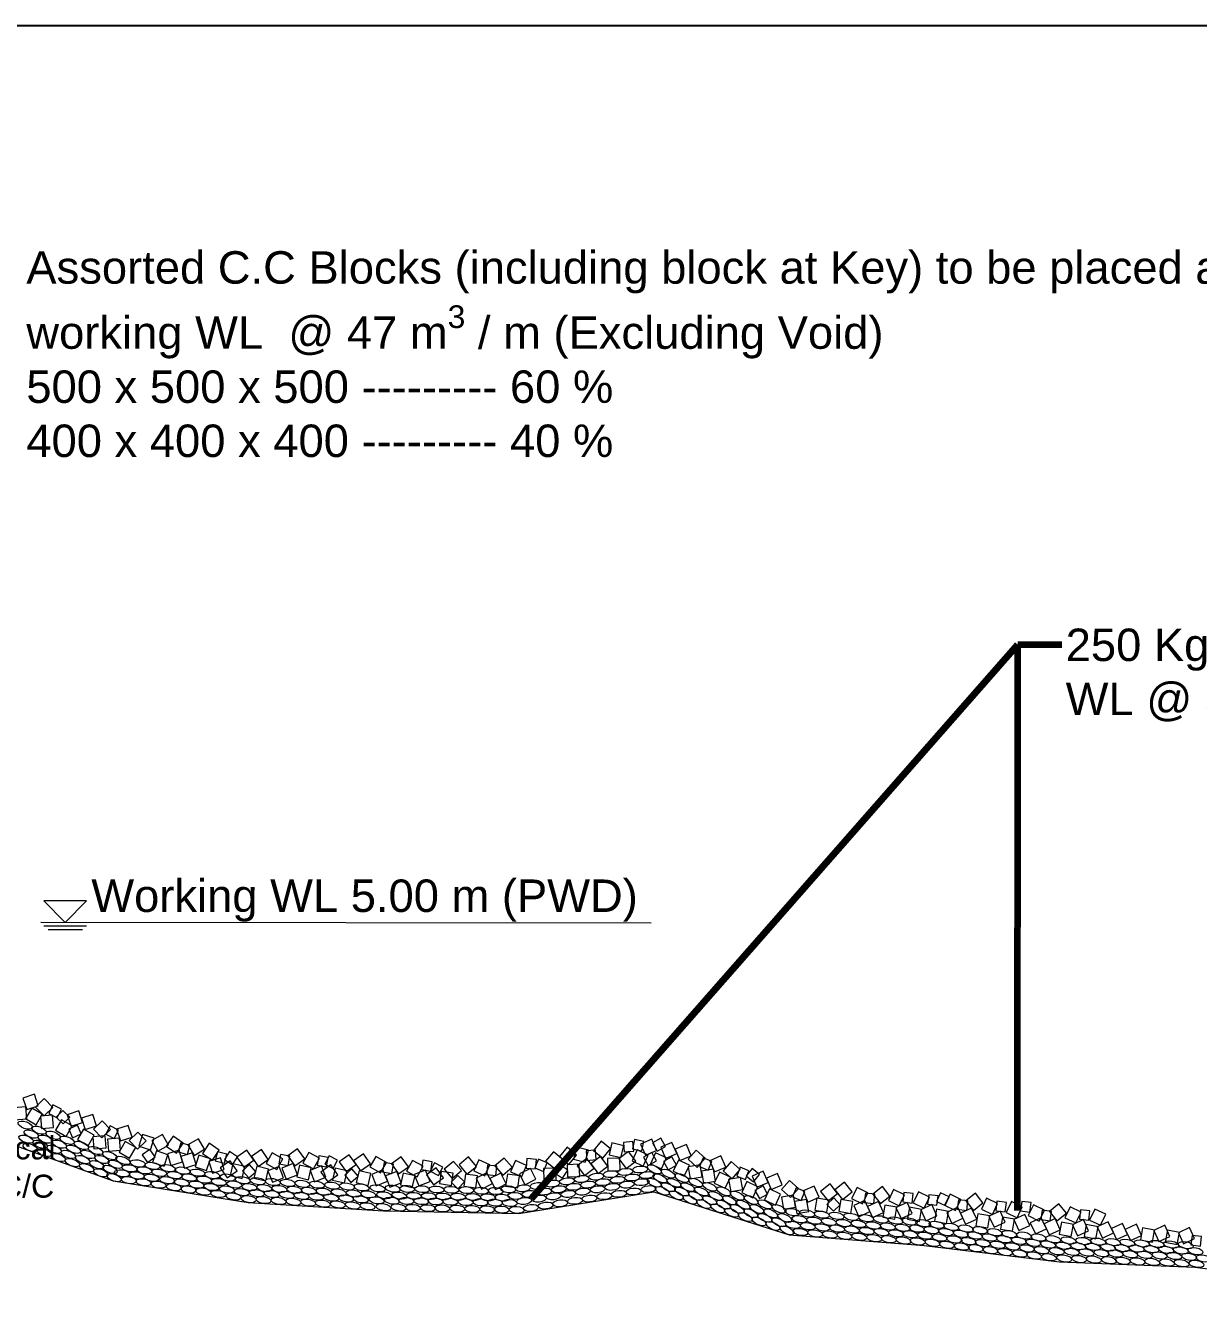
# Model space of a CAD drawing. Header units: inches. Extents: x -8940 to 26362, y -28010 to 990.
# Drawn here: x 4230.4 to 4273.78, y -24249.14 to -24202.11 of the extents above; entities that cross this region are included whole.
import ezdxf

# ---------------------------------------------------------------- set-up
doc = ezdxf.new("R2010")
doc.units = ezdxf.units.IN
doc.header["$MEASUREMENT"] = 0
doc.layers.add('LINE', color=7, linetype='Continuous')
doc.styles.get("Standard").update_dxf_attribs({"font": 'arial.ttf'})
doc.dimstyles.get("Standard").update_dxf_attribs({"dimtxt": 0.18, "dimasz": 0.18, "dimexe": 0.18, "dimexo": 0.0625, "dimgap": 0.09, "dimtad": 0, "dimtih": 1, "dimtoh": 1, "dimdec": 4, "dimzin": 0, "dimdsep": 46, "dimtxsty": 'Standard', "dimcen": 0.09, "dimadec": 0, "dimazin": 0, "dimtfac": 1, "dimtdec": 4, "dimtofl": 0, "dimtmove": 0, "dimatfit": 3, "dimfxl": 1, "dimtolj": 1, "dimtzin": 0, "dimarcsym": 0})

msp = doc.modelspace()

# ---------------------------------------------------------------- linework, layer by layer
at = {"color": 6, "lineweight": 20}
msp.add_lwpolyline([(4173.635519, -24226.602951), (4183.635519, -24226.673951), (4193.635519, -24227.552951), (4194.635519, -24228.240951), (4198.635519, -24229.024951), (4199.635519, -24230.070951), (4200.635519, -24230.720951), (4203.635519, -24232.830951), (4208.635519, -24234.530951), (4213.635519, -24237.230951), (4218.635519, -24238.730951), (4223.635519, -24240.830951), (4228.635519, -24243.030951), (4233.635519, -24244.830951), (4238.635519, -24245.630951), (4243.635519, -24245.930951), (4248.635519, -24246.030951), (4253.635519, -24245.230951), (4258.635519, -24246.820951), (4263.635519, -24247.220951), (4268.635519, -24247.820951), (4273.635519, -24248.020951), (4278.635519, -24248.630951)], dxfattribs=at)
at = {"layer": 'LINE', "color": 0, "linetype": 'ByBlock', "lineweight": 20, "ltscale": 0.5}
for p, q in [((4231.867415, -24235.270951), (4231.075415, -24234.478951)), ((4232.659415, -24234.478951), (4231.075415, -24234.478951)), ((4231.867415, -24235.270951), (4232.659415, -24234.478951)), ((4253.540757, -24235.298148), (4230.962914, -24235.270951)), ((4231.075415, -24235.402951), (4232.659415, -24235.402951)), ((4231.233815, -24235.534951), (4232.501015, -24235.534951))]:
    msp.add_line(p, q, dxfattribs=at)
at = {"layer": 'LINE', "color": 7, "lineweight": -2, "ltscale": 0.5}
msp.add_lwpolyline([(4157.501263, -24325.454202), (4157.501263, -24202.107922), (4331.930345, -24202.107922), (4331.930345, -24325.454202), (4157.501263, -24325.454202)], close=True, dxfattribs=at)
at = {"layer": 'LINE', "color": 0, "linetype": 'ByBlock', "lineweight": 20, "ltscale": 0.5}
for points in [[(4230.444865, -24242.191719), (4230.871655, -24242.049065), (4230.729002, -24241.622275), (4230.302211, -24241.764928), (4230.444865, -24242.191719)], [(4230.772135, -24242.103789), (4231.087081, -24242.425206), (4231.408499, -24242.11026), (4231.093552, -24241.788843), (4230.772135, -24242.103789)], [(4229.997253, -24242.575571), (4230.445745, -24242.538762), (4230.408936, -24242.09027), (4229.960444, -24242.127079), (4229.997253, -24242.575571)], [(4230.404671, -24242.526951), (4230.794061, -24242.752507), (4231.019617, -24242.363117), (4230.630228, -24242.137561), (4230.404671, -24242.526951)], [(4230.984996, -24242.890846), (4231.433488, -24242.854037), (4231.396679, -24242.405545), (4230.948187, -24242.442354), (4230.984996, -24242.890846)], [(4231.256008, -24242.335646), (4231.568248, -24242.493779), (4231.726381, -24242.181539), (4231.414141, -24242.023406), (4231.256008, -24242.335646)], [(4231.536961, -24242.474845), (4231.78687, -24242.719887), (4232.031911, -24242.469977), (4231.782002, -24242.224936), (4231.536961, -24242.474845)], [(4232.084051, -24242.80772), (4232.510841, -24242.665067), (4232.368188, -24242.238276), (4231.941397, -24242.38093), (4232.084051, -24242.80772)], [(4232.59968, -24242.934614), (4233.028592, -24242.798473), (4232.892451, -24242.369561), (4232.463539, -24242.505702), (4232.59968, -24242.934614)], [(4231.507998, -24242.957219), (4231.897387, -24243.182776), (4232.122944, -24242.793386), (4231.733554, -24242.56783), (4231.507998, -24242.957219)], [(4231.995855, -24242.917099), (4232.138062, -24243.236906), (4232.45787, -24243.094698), (4232.315662, -24242.774891), (4231.995855, -24242.917099)], [(4232.910908, -24242.916159), (4233.220926, -24243.242332), (4233.547099, -24242.932315), (4233.237082, -24242.606141), (4232.910908, -24242.916159)], [(4233.366568, -24243.102548), (4233.676366, -24243.265415), (4233.839233, -24242.955618), (4233.529436, -24242.792751), (4233.366568, -24243.102548)], [(4233.911603, -24243.349618), (4234.338393, -24243.206965), (4234.19574, -24242.780175), (4233.76895, -24242.922828), (4233.911603, -24243.349618)], [(4232.321153, -24243.30296), (4232.710543, -24243.528517), (4232.936099, -24243.139127), (4232.546709, -24242.913571), (4232.321153, -24243.30296)], [(4232.928081, -24243.644692), (4233.376573, -24243.607883), (4233.339764, -24243.159391), (4232.891272, -24243.1962), (4232.928081, -24243.644692)], [(4233.463991, -24243.733471), (4233.912483, -24243.696662), (4233.875674, -24243.24817), (4233.427182, -24243.284979), (4233.463991, -24243.733471)], [(4234.226977, -24243.340276), (4234.541923, -24243.661693), (4234.86334, -24243.346747), (4234.548394, -24243.02533), (4234.226977, -24243.340276)], [(4234.591519, -24243.543728), (4235.019296, -24243.683397), (4235.158964, -24243.255621), (4234.731188, -24243.115952), (4234.591519, -24243.543728)], [(4235.293157, -24243.731526), (4235.684391, -24243.509184), (4235.462049, -24243.11795), (4235.070815, -24243.340292), (4235.293157, -24243.731526)], [(4235.605309, -24243.547252), (4235.976367, -24243.801842), (4236.230957, -24243.430783), (4235.859899, -24243.176194), (4235.605309, -24243.547252)], [(4236.633097, -24243.889249), (4237.020902, -24243.660978), (4236.792631, -24243.273173), (4236.404826, -24243.501444), (4236.633097, -24243.889249)], [(4252.843956, -24243.640485), (4253.185744, -24243.71586), (4253.261119, -24243.374073), (4252.919332, -24243.298698), (4252.843956, -24243.640485)], [(4253.324564, -24243.883021), (4253.737297, -24243.703713), (4253.557989, -24243.29098), (4253.145256, -24243.470287), (4253.324564, -24243.883021)], [(4253.588329, -24243.421668), (4253.757869, -24243.727865), (4254.064065, -24243.558325), (4253.894525, -24243.252128), (4253.588329, -24243.421668)], [(4233.859513, -24243.763438), (4234.248903, -24243.988994), (4234.474459, -24243.599604), (4234.085069, -24243.374048), (4233.859513, -24243.763438)], [(4234.707334, -24243.868446), (4234.912926, -24244.151699), (4235.196179, -24243.946107), (4234.990587, -24243.662854), (4234.707334, -24243.868446)], [(4235.0973, -24244.149732), (4235.525076, -24244.289401), (4235.664745, -24243.861625), (4235.236969, -24243.721956), (4235.0973, -24244.149732)], [(4235.773577, -24244.256295), (4236.204616, -24244.127043), (4236.075364, -24243.696005), (4235.644326, -24243.825256), (4235.773577, -24244.256295)], [(4236.048604, -24243.760897), (4236.385493, -24243.855794), (4236.480391, -24243.518905), (4236.143502, -24243.424007), (4236.048604, -24243.760897)], [(4236.275074, -24244.357777), (4236.706112, -24244.228525), (4236.576861, -24243.797487), (4236.145823, -24243.926739), (4236.275074, -24244.357777)], [(4236.939637, -24243.814541), (4237.314527, -24244.063453), (4237.563439, -24243.688563), (4237.188549, -24243.43965), (4236.939637, -24243.814541)], [(4237.413161, -24244.090251), (4237.751455, -24244.18001), (4237.841214, -24243.841715), (4237.50292, -24243.751956), (4237.413161, -24244.090251)], [(4237.758075, -24244.041929), (4238.05347, -24244.229657), (4238.241198, -24243.934262), (4237.945803, -24243.746534), (4237.758075, -24244.041929)], [(4238.475023, -24244.324772), (4238.841457, -24244.06357), (4238.580255, -24243.697136), (4238.213822, -24243.958338), (4238.475023, -24244.324772)], [(4239.005222, -24244.295365), (4239.375589, -24244.039771), (4239.119995, -24243.669404), (4238.749628, -24243.924998), (4239.005222, -24244.295365)], [(4239.297456, -24244.186722), (4239.689291, -24244.408003), (4239.910572, -24244.016168), (4239.518736, -24243.794887), (4239.297456, -24244.186722)], [(4240.355852, -24244.273312), (4240.722286, -24244.01211), (4240.461084, -24243.645676), (4240.09465, -24243.906878), (4240.355852, -24244.273312)], [(4240.654714, -24244.172171), (4241.049872, -24244.387463), (4241.265163, -24243.992305), (4240.870005, -24243.777014), (4240.654714, -24244.172171)], [(4249.980058, -24244.387446), (4250.266402, -24244.040304), (4249.919261, -24243.75396), (4249.632917, -24244.101102), (4249.980058, -24244.387446)], [(4250.48458, -24244.221816), (4250.776175, -24243.879073), (4250.433432, -24243.587479), (4250.141837, -24243.930222), (4250.48458, -24244.221816)], [(4250.66356, -24244.021425), (4251.099315, -24244.133751), (4251.211642, -24243.697996), (4250.775887, -24243.585669), (4250.66356, -24244.021425)], [(4251.153192, -24244.070569), (4251.502221, -24244.044521), (4251.476173, -24243.695491), (4251.127144, -24243.72154), (4251.153192, -24244.070569)], [(4251.746335, -24243.991272), (4252.032679, -24243.644131), (4251.685537, -24243.357787), (4251.399193, -24243.704928), (4251.746335, -24243.991272)], [(4251.979838, -24243.862838), (4252.417253, -24243.968519), (4252.522934, -24243.531104), (4252.085519, -24243.425423), (4251.979838, -24243.862838)], [(4252.606429, -24244.37089), (4252.967266, -24244.102009), (4252.698386, -24243.741172), (4252.337549, -24244.010053), (4252.606429, -24244.37089)], [(4252.542049, -24243.756439), (4252.890641, -24243.725082), (4252.859284, -24243.376489), (4252.510691, -24243.407847), (4252.542049, -24243.756439)], [(4252.831272, -24244.090439), (4253.238839, -24244.2812), (4253.429599, -24243.873633), (4253.022033, -24243.682873), (4252.831272, -24244.090439)], [(4253.251916, -24243.952249), (4253.421456, -24244.258445), (4253.727652, -24244.088905), (4253.558112, -24243.782709), (4253.251916, -24243.952249)], [(4253.508578, -24244.19527), (4253.916145, -24244.386031), (4254.106905, -24243.978464), (4253.699339, -24243.787704), (4253.508578, -24244.19527)], [(4254.069409, -24243.996134), (4254.482143, -24243.816826), (4254.302835, -24243.404092), (4253.890102, -24243.5834), (4254.069409, -24243.996134)], [(4254.594136, -24244.077604), (4255.009551, -24243.904599), (4254.836546, -24243.489185), (4254.421131, -24243.66219), (4254.594136, -24244.077604)], [(4254.902572, -24244.032094), (4255.239837, -24244.330007), (4255.53775, -24243.992741), (4255.200484, -24243.694829), (4254.902572, -24244.032094)], [(4236.668183, -24244.304855), (4237.09596, -24244.444524), (4237.235628, -24244.016747), (4236.807852, -24243.877079), (4236.668183, -24244.304855)], [(4237.311485, -24244.540143), (4237.742523, -24244.410891), (4237.613272, -24243.979853), (4237.182233, -24244.109104), (4237.311485, -24244.540143)], [(4237.861319, -24244.716604), (4238.227753, -24244.455402), (4237.966551, -24244.088968), (4237.600118, -24244.35017), (4237.861319, -24244.716604)], [(4237.96785, -24244.63616), (4238.406172, -24244.738014), (4238.508026, -24244.299692), (4238.069704, -24244.197838), (4237.96785, -24244.63616)], [(4238.42266, -24244.455157), (4238.652157, -24244.719413), (4238.916413, -24244.489916), (4238.686916, -24244.22566), (4238.42266, -24244.455157)], [(4238.846559, -24244.72905), (4239.284881, -24244.830904), (4239.386735, -24244.392583), (4238.948413, -24244.290729), (4238.846559, -24244.72905)], [(4239.762396, -24244.19639), (4240.106275, -24244.261565), (4240.171449, -24243.917687), (4239.827571, -24243.852512), (4239.762396, -24244.19639)], [(4240.040026, -24244.771261), (4240.458159, -24244.604934), (4240.291832, -24244.186801), (4239.873699, -24244.353128), (4240.040026, -24244.771261)], [(4240.427027, -24244.684279), (4240.865348, -24244.786133), (4240.967202, -24244.347811), (4240.528881, -24244.245957), (4240.427027, -24244.684279)], [(4241.088387, -24244.862603), (4241.50652, -24244.696276), (4241.340193, -24244.278143), (4240.92206, -24244.44447), (4241.088387, -24244.862603)], [(4241.185232, -24244.252427), (4241.530062, -24244.31236), (4241.589996, -24243.96753), (4241.245165, -24243.907597), (4241.185232, -24244.252427)], [(4241.583613, -24244.867469), (4241.950046, -24244.606267), (4241.688845, -24244.239833), (4241.322411, -24244.501035), (4241.583613, -24244.867469)], [(4241.467916, -24244.20966), (4241.778549, -24244.370928), (4241.939817, -24244.060295), (4241.629184, -24243.899027), (4241.467916, -24244.20966)], [(4242.257999, -24244.488289), (4242.624432, -24244.227087), (4242.363231, -24243.860653), (4241.996797, -24244.121855), (4242.257999, -24244.488289)], [(4242.788198, -24244.458882), (4243.158565, -24244.203288), (4242.902971, -24243.832921), (4242.532604, -24244.088515), (4242.788198, -24244.458882)], [(4243.137137, -24244.314807), (4243.528972, -24244.536088), (4243.750253, -24244.144253), (4243.358418, -24243.922972), (4243.137137, -24244.314807)], [(4243.597366, -24244.489003), (4243.941244, -24244.554178), (4244.006419, -24244.2103), (4243.66254, -24244.145125), (4243.597366, -24244.489003)], [(4244.190821, -24244.565925), (4244.557255, -24244.304723), (4244.296053, -24243.938289), (4243.929619, -24244.199491), (4244.190821, -24244.565925)], [(4244.489683, -24244.464784), (4244.884841, -24244.680075), (4245.100132, -24244.284918), (4244.704974, -24244.069626), (4244.489683, -24244.464784)], [(4245.03677, -24244.405789), (4245.3816, -24244.465722), (4245.441534, -24244.120892), (4245.096704, -24244.060958), (4245.03677, -24244.405789)], [(4245.359592, -24244.466841), (4245.670224, -24244.628109), (4245.831492, -24244.317476), (4245.52086, -24244.156208), (4245.359592, -24244.466841)], [(4246.178463, -24244.741997), (4246.520737, -24244.449852), (4246.228593, -24244.107578), (4245.886318, -24244.399723), (4246.178463, -24244.741997)], [(4246.723192, -24244.579303), (4247.069873, -24244.292402), (4246.782972, -24243.945721), (4246.43629, -24244.232622), (4246.723192, -24244.579303)], [(4246.974989, -24244.460752), (4247.384619, -24244.64704), (4247.570907, -24244.23741), (4247.161277, -24244.051122), (4246.974989, -24244.460752)], [(4247.448648, -24244.594173), (4247.796898, -24244.629129), (4247.831854, -24244.280879), (4247.483604, -24244.245923), (4247.448648, -24244.594173)], [(4248.046549, -24244.619079), (4248.388824, -24244.326935), (4248.096679, -24243.98466), (4247.754405, -24244.276805), (4248.046549, -24244.619079)], [(4248.335459, -24244.492276), (4248.747877, -24244.672308), (4248.927909, -24244.25989), (4248.515491, -24244.079858), (4248.335459, -24244.492276)], [(4248.910737, -24244.355391), (4249.259478, -24244.385042), (4249.28913, -24244.036301), (4248.940388, -24244.006649), (4248.910737, -24244.355391)], [(4249.232675, -24244.351181), (4249.556181, -24244.484762), (4249.689762, -24244.161256), (4249.366256, -24244.027675), (4249.232675, -24244.351181)], [(4249.963225, -24244.526941), (4250.253297, -24244.722794), (4250.44915, -24244.432723), (4250.159079, -24244.236869), (4249.963225, -24244.526941)], [(4250.44357, -24244.681788), (4250.893317, -24244.666726), (4250.878255, -24244.216978), (4250.428507, -24244.23204), (4250.44357, -24244.681788)], [(4251.064187, -24244.630156), (4251.425024, -24244.361275), (4251.156144, -24244.000438), (4250.795307, -24244.269319), (4251.064187, -24244.630156)], [(4251.570149, -24244.553996), (4251.930986, -24244.285115), (4251.662105, -24243.924278), (4251.301269, -24244.193159), (4251.570149, -24244.553996)], [(4251.936721, -24244.456353), (4252.386469, -24244.441291), (4252.371406, -24243.991543), (4251.921658, -24244.006606), (4251.936721, -24244.456353)], [(4253.991082, -24244.112783), (4254.160622, -24244.418979), (4254.466818, -24244.249439), (4254.297278, -24243.943243), (4253.991082, -24244.112783)], [(4254.348772, -24244.468824), (4254.756339, -24244.659585), (4254.947099, -24244.252018), (4254.539533, -24244.061258), (4254.348772, -24244.468824)], [(4254.983175, -24244.756359), (4255.426752, -24244.680601), (4255.350995, -24244.237024), (4254.907417, -24244.312781), (4254.983175, -24244.756359)], [(4255.316526, -24244.29817), (4255.639339, -24244.433417), (4255.774586, -24244.110604), (4255.451773, -24243.975357), (4255.316526, -24244.29817)], [(4255.88102, -24244.496798), (4256.293753, -24244.31749), (4256.114445, -24243.904756), (4255.701712, -24244.084064), (4255.88102, -24244.496798)], [(4256.194379, -24244.460004), (4256.53614, -24244.752749), (4256.828885, -24244.410988), (4256.487124, -24244.118243), (4256.194379, -24244.460004)], [(4239.526881, -24244.878401), (4239.945014, -24244.712074), (4239.778687, -24244.293941), (4239.360554, -24244.460268), (4239.526881, -24244.878401)], [(4241.750826, -24244.799677), (4242.189147, -24244.901531), (4242.291001, -24244.463209), (4241.85268, -24244.361355), (4241.750826, -24244.799677)], [(4242.205635, -24244.618674), (4242.435132, -24244.88293), (4242.699388, -24244.653433), (4242.469892, -24244.389177), (4242.205635, -24244.618674)], [(4242.629535, -24244.892567), (4243.067856, -24244.994421), (4243.16971, -24244.5561), (4242.731389, -24244.454246), (4242.629535, -24244.892567)], [(4243.366562, -24245.006486), (4243.784695, -24244.840159), (4243.618368, -24244.422026), (4243.200235, -24244.588353), (4243.366562, -24245.006486)], [(4243.874995, -24245.063874), (4244.293128, -24244.897546), (4244.126801, -24244.479413), (4243.708668, -24244.645741), (4243.874995, -24245.063874)], [(4244.261996, -24244.976892), (4244.700318, -24245.078746), (4244.802172, -24244.640424), (4244.36385, -24244.53857), (4244.261996, -24244.976892)], [(4244.939926, -24245.015965), (4245.358059, -24244.849638), (4245.191731, -24244.431505), (4244.773598, -24244.597832), (4244.939926, -24245.015965)], [(4245.484638, -24244.97295), (4245.851072, -24244.711748), (4245.58987, -24244.345314), (4245.223436, -24244.606516), (4245.484638, -24244.97295)], [(4245.705071, -24244.931875), (4246.150602, -24244.995139), (4246.213866, -24244.549609), (4245.768336, -24244.486344), (4245.705071, -24244.931875)], [(4246.137663, -24244.876449), (4246.389318, -24245.119698), (4246.632566, -24244.868043), (4246.380911, -24244.624795), (4246.137663, -24244.876449)], [(4246.602931, -24245.025166), (4247.048461, -24245.08843), (4247.111725, -24244.6429), (4246.666195, -24244.579636), (4246.602931, -24245.025166)], [(4247.263825, -24245.129803), (4247.66587, -24244.927666), (4247.463733, -24244.52562), (4247.061688, -24244.727757), (4247.263825, -24245.129803)], [(4247.775325, -24245.142659), (4248.17737, -24244.940522), (4247.975233, -24244.538477), (4247.573188, -24244.740614), (4247.775325, -24245.142659)], [(4248.153272, -24245.022279), (4248.598803, -24245.085543), (4248.662067, -24244.640012), (4248.216536, -24244.576748), (4248.153272, -24245.022279)], [(4248.867441, -24244.971686), (4249.269487, -24244.769549), (4249.06735, -24244.367504), (4248.665304, -24244.569641), (4248.867441, -24244.971686)], [(4249.57076, -24244.81949), (4250.020508, -24244.804427), (4250.005445, -24244.354679), (4249.555698, -24244.369742), (4249.57076, -24244.81949)], [(4255.468566, -24244.918201), (4255.912144, -24244.842444), (4255.836386, -24244.398866), (4255.392808, -24244.474624), (4255.468566, -24244.918201)], [(4255.865195, -24244.913582), (4256.272761, -24245.104343), (4256.463522, -24244.696776), (4256.055955, -24244.506016), (4255.865195, -24244.913582)], [(4256.475027, -24245.225514), (4256.918604, -24245.149757), (4256.842846, -24244.706179), (4256.399269, -24244.781937), (4256.475027, -24245.225514)], [(4256.696618, -24244.648807), (4257.021452, -24244.779125), (4257.15177, -24244.454291), (4256.826936, -24244.323973), (4256.696618, -24244.648807)], [(4257.044851, -24244.64288), (4257.315166, -24244.865208), (4257.537494, -24244.594893), (4257.267179, -24244.372565), (4257.044851, -24244.64288)], [(4257.444568, -24245.062335), (4257.857301, -24244.883027), (4257.677993, -24244.470294), (4257.26526, -24244.649602), (4257.444568, -24245.062335)], [(4257.969295, -24245.143806), (4258.384709, -24244.970801), (4258.211704, -24244.555386), (4257.796289, -24244.728392), (4257.969295, -24245.143806)], [(4256.883737, -24245.261472), (4257.291303, -24245.452232), (4257.482063, -24245.044666), (4257.074497, -24244.853905), (4256.883737, -24245.261472)], [(4257.36624, -24245.178984), (4257.53578, -24245.485181), (4257.841976, -24245.315641), (4257.672437, -24245.009444), (4257.36624, -24245.178984)], [(4257.723931, -24245.535026), (4258.131497, -24245.725786), (4258.322258, -24245.31822), (4257.914691, -24245.127459), (4257.723931, -24245.535026)], [(4258.350935, -24245.147542), (4258.688201, -24245.445454), (4258.986114, -24245.108188), (4258.648848, -24244.810276), (4258.350935, -24245.147542)], [(4258.76489, -24245.413618), (4259.087703, -24245.548865), (4259.22295, -24245.226052), (4258.900136, -24245.090805), (4258.76489, -24245.413618)], [(4259.329384, -24245.612245), (4259.742117, -24245.432937), (4259.562809, -24245.020204), (4259.150076, -24245.199512), (4259.329384, -24245.612245)], [(4260.077803, -24245.570195), (4260.430065, -24245.290174), (4260.150044, -24244.937912), (4259.797782, -24245.217934), (4260.077803, -24245.570195)], [(4260.605737, -24245.513081), (4260.96222, -24245.238453), (4260.687592, -24244.881971), (4260.33111, -24245.156598), (4260.605737, -24245.513081)], [(4260.947211, -24245.474544), (4261.35009, -24245.675014), (4261.55056, -24245.272135), (4261.147681, -24245.071665), (4260.947211, -24245.474544)], [(4262.012593, -24245.670172), (4262.364854, -24245.39015), (4262.084833, -24245.037889), (4261.732572, -24245.31791), (4262.012593, -24245.670172)], [(4262.305752, -24245.553529), (4262.711636, -24245.747844), (4262.905951, -24245.34196), (4262.500068, -24245.147645), (4262.305752, -24245.553529)], [(4258.431539, -24245.871806), (4258.875116, -24245.796048), (4258.799358, -24245.352471), (4258.355781, -24245.428229), (4258.431539, -24245.871806)], [(4258.91693, -24246.033649), (4259.360507, -24245.957891), (4259.28475, -24245.514314), (4258.841172, -24245.590072), (4258.91693, -24246.033649)], [(4259.587623, -24245.9077), (4260.030674, -24245.986474), (4260.109448, -24245.543423), (4259.666397, -24245.464648), (4259.587623, -24245.9077)], [(4260.032336, -24245.703142), (4260.275348, -24245.955025), (4260.527231, -24245.712013), (4260.284219, -24245.46013), (4260.032336, -24245.703142)], [(4260.469989, -24245.954475), (4260.91304, -24246.033249), (4260.991815, -24245.590198), (4260.548763, -24245.511423), (4260.469989, -24245.954475)], [(4261.212521, -24246.153268), (4261.621376, -24245.965285), (4261.433394, -24245.55643), (4261.024538, -24245.744413), (4261.212521, -24246.153268)], [(4261.415925, -24245.624414), (4261.762743, -24245.671503), (4261.809831, -24245.324685), (4261.463014, -24245.277597), (4261.415925, -24245.624414)], [(4261.723261, -24246.183967), (4262.132116, -24245.995985), (4261.944133, -24245.58713), (4261.535278, -24245.775112), (4261.723261, -24246.183967)], [(4262.774966, -24246.220318), (4263.183821, -24246.032335), (4262.995838, -24245.62348), (4262.586983, -24245.811463), (4262.774966, -24246.220318)], [(4262.839743, -24245.605909), (4263.187238, -24245.647713), (4263.229042, -24245.300219), (4262.881548, -24245.258415), (4262.839743, -24245.605909)], [(4263.221511, -24245.638572), (4263.627394, -24245.832887), (4263.82171, -24245.427003), (4263.415826, -24245.232688), (4263.221511, -24245.638572)], [(4263.755502, -24245.690952), (4264.102996, -24245.732757), (4264.1448, -24245.385262), (4263.797306, -24245.343458), (4263.755502, -24245.690952)], [(4264.090335, -24245.595098), (4264.408982, -24245.739888), (4264.553772, -24245.421241), (4264.235125, -24245.276451), (4264.090335, -24245.595098)], [(4264.387265, -24245.722839), (4264.790144, -24245.92331), (4264.990614, -24245.520431), (4264.587735, -24245.31996), (4264.387265, -24245.722839)], [(4264.855979, -24245.87271), (4265.202797, -24245.919798), (4265.249886, -24245.57298), (4264.903068, -24245.525892), (4264.855979, -24245.87271)], [(4265.452647, -24245.918467), (4265.804909, -24245.638446), (4265.524887, -24245.286184), (4265.172626, -24245.566206), (4265.452647, -24245.918467)], [(4265.745807, -24245.879703), (4266.15169, -24246.074018), (4266.346006, -24245.668135), (4265.940122, -24245.473819), (4265.745807, -24245.879703)], [(4266.279798, -24245.932083), (4266.627292, -24245.973888), (4266.669096, -24245.626393), (4266.321602, -24245.584589), (4266.279798, -24245.932083)], [(4266.659407, -24245.999212), (4267.065291, -24246.193527), (4267.259606, -24245.787643), (4266.853722, -24245.593328), (4266.659407, -24245.999212)], [(4267.195556, -24245.939248), (4267.54305, -24245.981052), (4267.584855, -24245.633557), (4267.23736, -24245.591753), (4267.195556, -24245.939248)], [(4268.54109, -24246.307924), (4268.893351, -24246.027903), (4268.61333, -24245.675642), (4268.261068, -24245.955663), (4268.54109, -24246.307924)], [(4262.096541, -24246.164825), (4262.539592, -24246.2436), (4262.618367, -24245.800548), (4262.175315, -24245.721774), (4262.096541, -24246.164825)], [(4263.012299, -24246.249869), (4263.455351, -24246.328643), (4263.534125, -24245.885592), (4263.091074, -24245.806817), (4263.012299, -24246.249869)], [(4263.690724, -24246.305361), (4264.099579, -24246.117378), (4263.911597, -24245.708523), (4263.502741, -24245.896506), (4263.690724, -24246.305361)], [(4264.009227, -24246.322282), (4264.452278, -24246.401056), (4264.531053, -24245.958005), (4264.088001, -24245.87923), (4264.009227, -24246.322282)], [(4264.652575, -24246.401563), (4265.06143, -24246.21358), (4264.873448, -24245.804725), (4264.464593, -24245.992708), (4264.652575, -24246.401563)], [(4265.163315, -24246.432263), (4265.57217, -24246.24428), (4265.384188, -24245.835425), (4264.975332, -24246.023408), (4265.163315, -24246.432263)], [(4265.536595, -24246.491), (4265.979646, -24246.569774), (4266.058421, -24246.126723), (4265.61537, -24246.047948), (4265.536595, -24246.491)], [(4266.21502, -24246.546492), (4266.623875, -24246.358509), (4266.435892, -24245.949654), (4266.027037, -24246.137637), (4266.21502, -24246.546492)], [(4266.450195, -24246.610508), (4266.893247, -24246.689283), (4266.972021, -24246.246232), (4266.52897, -24246.167457), (4266.450195, -24246.610508)], [(4267.12862, -24246.666001), (4267.537476, -24246.478018), (4267.349493, -24246.069163), (4266.940638, -24246.257146), (4267.12862, -24246.666001)], [(4267.475707, -24246.112296), (4267.878586, -24246.312767), (4268.079057, -24245.909888), (4267.676178, -24245.709417), (4267.475707, -24246.112296)], [(4267.944422, -24246.262167), (4268.29124, -24246.309255), (4268.338328, -24245.962437), (4267.99151, -24245.915349), (4267.944422, -24246.262167)], [(4268.834249, -24246.191281), (4269.240133, -24246.385596), (4269.434448, -24245.979713), (4269.028564, -24245.785397), (4268.834249, -24246.191281)], [(4269.36824, -24246.243662), (4269.715734, -24246.285466), (4269.757539, -24245.937971), (4269.410044, -24245.896167), (4269.36824, -24246.243662)], [(4269.750007, -24246.276324), (4270.155891, -24246.47064), (4270.350206, -24246.064756), (4269.944323, -24245.870441), (4269.750007, -24246.276324)], [(4267.741018, -24246.79102), (4268.149873, -24246.603038), (4267.96189, -24246.194182), (4267.553035, -24246.382165), (4267.741018, -24246.79102)], [(4268.251757, -24246.82172), (4268.660613, -24246.633737), (4268.47263, -24246.224882), (4268.063775, -24246.412865), (4268.251757, -24246.82172)], [(4268.625037, -24246.802578), (4269.068089, -24246.881352), (4269.146863, -24246.438301), (4268.703812, -24246.359527), (4268.625037, -24246.802578)], [(4269.303462, -24246.85807), (4269.712317, -24246.670088), (4269.524335, -24246.261233), (4269.11548, -24246.449215), (4269.303462, -24246.85807)], [(4269.540796, -24246.887621), (4269.983847, -24246.966396), (4270.062622, -24246.523344), (4269.61957, -24246.44457), (4269.540796, -24246.887621)], [(4270.219221, -24246.943114), (4270.628076, -24246.755131), (4270.440093, -24246.346276), (4270.031238, -24246.534258), (4270.219221, -24246.943114)], [(4270.745739, -24247.000767), (4271.154594, -24246.812784), (4270.966612, -24246.403929), (4270.557757, -24246.591912), (4270.745739, -24247.000767)], [(4271.256479, -24247.031466), (4271.665334, -24246.843484), (4271.477352, -24246.434629), (4271.068496, -24246.622611), (4271.256479, -24247.031466)], [(4271.629759, -24247.012324), (4272.072811, -24247.091099), (4272.151585, -24246.648047), (4271.708534, -24246.569273), (4271.629759, -24247.012324)], [(4272.308184, -24247.067817), (4272.717039, -24246.879834), (4272.529056, -24246.470979), (4272.120201, -24246.658962), (4272.308184, -24247.067817)], [(4273.223942, -24247.15286), (4273.632797, -24246.964877), (4273.444815, -24246.556022), (4273.03596, -24246.744005), (4273.223942, -24247.15286)], [(4272.545517, -24247.097368), (4272.988569, -24247.176142), (4273.067343, -24246.733091), (4272.624292, -24246.654316), (4272.545517, -24247.097368)], [(4273.495053, -24247.196306), (4273.842548, -24247.23811), (4273.884352, -24246.890616), (4273.536858, -24246.848812), (4273.495053, -24247.196306)]]:
    msp.add_lwpolyline(points, dxfattribs=at)
at = {"layer": 'LINE', "color": 7, "lineweight": 20, "ltscale": 0.5}
for centre, major_axis in [((4230.390724, -24242.769707), (-0.261054, 0.095773)), ((4230.899055, -24242.952707), (-0.261054, 0.095773)), ((4230.418904, -24243.287399), (-0.261054, 0.095773)), ((4230.610888, -24243.0977), (-0.261054, 0.095773)), ((4230.940553, -24243.475193), (-0.261054, 0.095773)), ((4231.132537, -24243.285493), (-0.261054, 0.095773)), ((4231.420705, -24243.1405), (-0.261054, 0.095773)), ((4231.650719, -24243.472039), (-0.261054, 0.095773)), ((4231.938886, -24243.327046), (-0.261054, 0.095773)), ((4232.463313, -24243.515839), (-0.261054, 0.095773)), ((4230.567755, -24243.590709), (-0.261054, 0.095773)), ((4231.089404, -24243.778502), (-0.261054, 0.095773)), ((4231.458735, -24243.661738), (-0.261054, 0.095773)), ((4231.607586, -24243.965048), (-0.261054, 0.095773)), ((4231.983161, -24243.850532), (-0.261054, 0.095773)), ((4232.175146, -24243.660832), (-0.261054, 0.095773)), ((4232.703851, -24243.851166), (-0.261054, 0.095773)), ((4232.992018, -24243.706173), (-0.261054, 0.095773)), ((4233.51644, -24243.894965), (-0.261054, 0.095773)), ((4232.132013, -24244.153841), (-0.261054, 0.095773)), ((4232.511866, -24244.040866), (-0.261054, 0.095773)), ((4232.660718, -24244.344175), (-0.261054, 0.095773)), ((4233.036289, -24244.229658), (-0.261054, 0.095773)), ((4233.228273, -24244.039958), (-0.261054, 0.095773)), ((4233.523784, -24244.405156), (-0.261054, 0.095773)), ((4233.715769, -24244.215457), (-0.261054, 0.095773)), ((4234.003936, -24244.070464), (-0.261054, 0.095773)), ((4234.247167, -24244.363454), (-0.274532, 0.044202)), ((4234.549224, -24244.183209), (-0.274532, 0.044202)), ((4234.793686, -24244.440974), (-0.274532, 0.044202)), ((4235.09721, -24244.270887), (-0.274532, 0.044202)), ((4235.668081, -24244.362226), (-0.274532, 0.044202)), ((4253.128914, -24244.407871), (-0.276618, -0.028358)), ((4253.650996, -24244.402206), (-0.251713, 0.118161)), ((4233.18514, -24244.532967), (-0.261054, 0.095773)), ((4233.672636, -24244.708465), (-0.261054, 0.095773)), ((4233.968338, -24244.548618), (-0.274532, 0.044202)), ((4234.218565, -24244.804715), (-0.274532, 0.044202)), ((4234.514857, -24244.626139), (-0.274532, 0.044202)), ((4234.765083, -24244.882236), (-0.274532, 0.044202)), ((4235.062843, -24244.713816), (-0.274532, 0.044202)), ((4235.341672, -24244.528652), (-0.274532, 0.044202)), ((4235.633714, -24244.805156), (-0.274532, 0.044202)), ((4235.912543, -24244.619991), (-0.274532, 0.044202)), ((4236.176419, -24244.891989), (-0.274532, 0.044202)), ((4236.210786, -24244.449059), (-0.274532, 0.044202)), ((4236.455248, -24244.706824), (-0.274532, 0.044202)), ((4236.757304, -24244.52658), (-0.274532, 0.044202)), ((4237.001767, -24244.784345), (-0.274532, 0.044202)), ((4237.305291, -24244.614257), (-0.274532, 0.044202)), ((4237.549753, -24244.872022), (-0.274532, 0.044202)), ((4237.876162, -24244.705597), (-0.274532, 0.044202)), ((4238.436405, -24244.805165), (-0.274532, 0.044202)), ((4238.985528, -24244.838113), (-0.274532, 0.044202)), ((4239.543286, -24244.871578), (-0.274532, 0.044202)), ((4240.09614, -24244.904749), (-0.274532, 0.044202)), ((4250.42332, -24244.842649), (-0.276618, -0.028358)), ((4250.957419, -24244.757193), (-0.276618, -0.028358)), ((4251.505749, -24244.66946), (-0.276618, -0.028358)), ((4251.750289, -24244.876738), (-0.276618, -0.028358)), ((4252.041853, -24244.5818), (-0.276618, -0.028358)), ((4252.293955, -24244.789752), (-0.276618, -0.028358)), ((4252.579139, -24244.495834), (-0.276618, -0.028358)), ((4252.831242, -24244.703786), (-0.276618, -0.028358)), ((4253.183331, -24244.877314), (-0.276618, -0.028358)), ((4253.381017, -24244.615822), (-0.276618, -0.028358)), ((4253.647315, -24244.899904), (-0.251713, 0.118161)), ((4253.866515, -24244.73651), (-0.251713, 0.118161)), ((4254.168282, -24244.566703), (-0.251713, 0.118161)), ((4254.383801, -24244.901007), (-0.251713, 0.118161)), ((4254.670878, -24244.726528), (-0.251713, 0.118161)), ((4255.179329, -24244.888216), (-0.251713, 0.118161)), ((4235.31307, -24244.969914), (-0.274532, 0.044202)), ((4235.88394, -24245.061253), (-0.274532, 0.044202)), ((4236.426646, -24245.148086), (-0.274532, 0.044202)), ((4236.722937, -24244.969509), (-0.274532, 0.044202)), ((4236.973164, -24245.225606), (-0.274532, 0.044202)), ((4237.270924, -24245.057187), (-0.274532, 0.044202)), ((4237.52115, -24245.313284), (-0.274532, 0.044202)), ((4237.841794, -24245.148526), (-0.274532, 0.044202)), ((4238.120624, -24244.963362), (-0.274532, 0.044202)), ((4238.402038, -24245.248095), (-0.274532, 0.044202)), ((4238.680867, -24245.06293), (-0.274532, 0.044202)), ((4238.95116, -24245.281042), (-0.274532, 0.044202)), ((4239.22999, -24245.095878), (-0.274532, 0.044202)), ((4239.508919, -24245.314508), (-0.274532, 0.044202)), ((4239.787748, -24245.129343), (-0.274532, 0.044202)), ((4240.061773, -24245.347679), (-0.274532, 0.044202)), ((4240.340602, -24245.162515), (-0.274532, 0.044202)), ((4240.601365, -24245.380055), (-0.274532, 0.044202)), ((4240.635732, -24244.937125), (-0.274532, 0.044202)), ((4240.880195, -24245.19489), (-0.274532, 0.044202)), ((4241.178172, -24244.970676), (-0.274532, 0.044202)), ((4241.422635, -24245.228441), (-0.274532, 0.044202)), ((4241.735931, -24245.004142), (-0.274532, 0.044202)), ((4241.980393, -24245.261907), (-0.274532, 0.044202)), ((4242.288785, -24245.037313), (-0.274532, 0.044202)), ((4242.533247, -24245.295078), (-0.274532, 0.044202)), ((4242.828377, -24245.069688), (-0.274532, 0.044202)), ((4243.072839, -24245.327454), (-0.274532, 0.044202)), ((4243.419659, -24245.105165), (-0.274532, 0.044202)), ((4243.664121, -24245.36293), (-0.274532, 0.044202)), ((4243.978823, -24245.116349), (-0.274532, 0.044202)), ((4244.223285, -24245.374114), (-0.274532, 0.044202)), ((4244.511593, -24245.126034), (-0.27734, 0.020107)), ((4245.066728, -24245.137137), (-0.27734, 0.020107)), ((4245.596904, -24245.14774), (-0.27734, 0.020107)), ((4246.147863, -24245.15876), (-0.27734, 0.020107)), ((4246.705708, -24245.169975), (-0.27734, 0.020107)), ((4247.252262, -24245.194525), (-0.27734, 0.020107)), ((4247.782438, -24245.205129), (-0.27734, 0.020107)), ((4248.252253, -24245.13982), (-0.27734, 0.020107)), ((4248.793831, -24245.101355), (-0.276618, -0.028358)), ((4249.03394, -24245.311354), (-0.276618, -0.028358)), ((4249.340847, -24245.013832), (-0.276618, -0.028358)), ((4249.580957, -24245.223831), (-0.276618, -0.028358)), ((4249.877448, -24244.927976), (-0.276618, -0.028358)), ((4250.117558, -24245.137975), (-0.276618, -0.028358)), ((4250.470173, -24245.311419), (-0.276618, -0.028358)), ((4250.66786, -24245.049927), (-0.276618, -0.028358)), ((4251.004272, -24245.225964), (-0.276618, -0.028358)), ((4251.201958, -24244.964471), (-0.276618, -0.028358)), ((4251.552603, -24245.138231), (-0.276618, -0.028358)), ((4252.096269, -24245.051244), (-0.276618, -0.028358)), ((4252.346496, -24245.307341), (-0.276618, -0.028358)), ((4252.633556, -24244.965278), (-0.276618, -0.028358)), ((4252.883783, -24245.221375), (-0.276618, -0.028358)), ((4253.433557, -24245.133411), (-0.276618, -0.028358)), ((4253.946852, -24245.196977), (-0.251713, 0.118161)), ((4254.164601, -24245.064401), (-0.251713, 0.118161)), ((4254.464138, -24245.361474), (-0.251713, 0.118161)), ((4254.667198, -24245.224227), (-0.251713, 0.118161)), ((4254.886397, -24245.060832), (-0.251713, 0.118161)), ((4255.175649, -24245.385914), (-0.251713, 0.118161)), ((4255.394848, -24245.22252), (-0.251713, 0.118161)), ((4255.700264, -24245.048825), (-0.251713, 0.118161)), ((4255.915783, -24245.383129), (-0.251713, 0.118161)), ((4256.21755, -24245.213322), (-0.251713, 0.118161)), ((4256.720147, -24245.373148), (-0.251713, 0.118161)), ((4238.092021, -24245.404624), (-0.274532, 0.044202)), ((4238.652265, -24245.504192), (-0.274532, 0.044202)), ((4239.201387, -24245.53714), (-0.274532, 0.044202)), ((4239.759146, -24245.570605), (-0.274532, 0.044202)), ((4240.311999, -24245.603776), (-0.274532, 0.044202)), ((4240.851592, -24245.636152), (-0.274532, 0.044202)), ((4241.143805, -24245.413606), (-0.274532, 0.044202)), ((4241.394032, -24245.669703), (-0.274532, 0.044202)), ((4241.701564, -24245.447071), (-0.274532, 0.044202)), ((4241.951791, -24245.703169), (-0.274532, 0.044202)), ((4242.254417, -24245.480242), (-0.274532, 0.044202)), ((4242.504644, -24245.73634), (-0.274532, 0.044202)), ((4242.79401, -24245.512618), (-0.274532, 0.044202)), ((4243.044237, -24245.768715), (-0.274532, 0.044202)), ((4243.385292, -24245.548095), (-0.274532, 0.044202)), ((4243.635519, -24245.804192), (-0.274532, 0.044202)), ((4243.944456, -24245.559278), (-0.274532, 0.044202)), ((4244.194683, -24245.815376), (-0.274532, 0.044202)), ((4244.477226, -24245.568964), (-0.27734, 0.020107)), ((4244.727453, -24245.825061), (-0.27734, 0.020107)), ((4244.756055, -24245.383799), (-0.27734, 0.020107)), ((4245.03236, -24245.580066), (-0.27734, 0.020107)), ((4245.282587, -24245.836164), (-0.27734, 0.020107)), ((4245.31119, -24245.394902), (-0.27734, 0.020107)), ((4245.562537, -24245.59067), (-0.27734, 0.020107)), ((4245.841366, -24245.405505), (-0.27734, 0.020107)), ((4246.113495, -24245.601689), (-0.27734, 0.020107)), ((4246.392325, -24245.416525), (-0.27734, 0.020107)), ((4246.671341, -24245.612905), (-0.27734, 0.020107)), ((4246.95017, -24245.42774), (-0.27734, 0.020107)), ((4247.226475, -24245.624007), (-0.27734, 0.020107)), ((4247.505304, -24245.438843), (-0.27734, 0.020107)), ((4247.756651, -24245.634611), (-0.27734, 0.020107)), ((4248.035481, -24245.449446), (-0.27734, 0.020107)), ((4248.30761, -24245.64563), (-0.27734, 0.020107)), ((4248.505296, -24245.384138), (-0.27734, 0.020107)), ((4248.836254, -24245.572846), (-0.276618, -0.028358)), ((4249.086481, -24245.828944), (-0.276618, -0.028358)), ((4249.383271, -24245.485324), (-0.276618, -0.028358)), ((4249.633498, -24245.741421), (-0.276618, -0.028358)), ((4249.919872, -24245.399468), (-0.276618, -0.028358)), ((4250.170098, -24245.655565), (-0.276618, -0.028358)), ((4250.7204, -24245.567517), (-0.276618, -0.028358)), ((4251.254498, -24245.482061), (-0.276618, -0.028358)), ((4251.802829, -24245.394328), (-0.276618, -0.028358)), ((4254.966735, -24245.5213), (-0.251713, 0.118161)), ((4255.475186, -24245.682988), (-0.251713, 0.118161)), ((4255.696584, -24245.546524), (-0.251713, 0.118161)), ((4255.996121, -24245.843597), (-0.251713, 0.118161)), ((4256.21387, -24245.71102), (-0.251713, 0.118161)), ((4256.433069, -24245.547626), (-0.251713, 0.118161)), ((4256.716466, -24245.870846), (-0.251713, 0.118161)), ((4256.935666, -24245.707452), (-0.251713, 0.118161)), ((4257.228598, -24245.534835), (-0.251713, 0.118161)), ((4257.444117, -24245.869139), (-0.251713, 0.118161)), ((4257.743907, -24245.699127), (-0.251713, 0.118161)), ((4258.259097, -24245.862534), (-0.251713, 0.118161)), ((4245.812763, -24245.846767), (-0.27734, 0.020107)), ((4246.363722, -24245.857786), (-0.27734, 0.020107)), ((4246.921567, -24245.869002), (-0.27734, 0.020107)), ((4247.476702, -24245.880105), (-0.27734, 0.020107)), ((4248.006878, -24245.890708), (-0.27734, 0.020107)), ((4248.557837, -24245.901727), (-0.27734, 0.020107)), ((4256.513407, -24246.008094), (-0.251713, 0.118161)), ((4257.016003, -24246.16792), (-0.251713, 0.118161)), ((4257.224917, -24246.032534), (-0.251713, 0.118161)), ((4257.524454, -24246.329607), (-0.251713, 0.118161)), ((4257.73813, -24246.195735), (-0.251713, 0.118161)), ((4257.95733, -24246.032341), (-0.251713, 0.118161)), ((4258.474616, -24246.196838), (-0.251713, 0.118161)), ((4258.756198, -24245.98197), (-0.273719, 0.048986)), ((4259.017864, -24246.247613), (-0.273719, 0.048986)), ((4259.303438, -24246.034585), (-0.273719, 0.048986)), ((4259.565105, -24246.300228), (-0.273719, 0.048986)), ((4259.844308, -24246.077854), (-0.273719, 0.048986)), ((4260.390314, -24246.121535), (-0.273719, 0.048986)), ((4260.937354, -24246.156462), (-0.273719, 0.048986)), ((4261.484594, -24246.209077), (-0.273719, 0.048986)), ((4262.025464, -24246.252347), (-0.273719, 0.048986)), ((4262.57147, -24246.296027), (-0.273719, 0.048986)), ((4258.037668, -24246.492809), (-0.251713, 0.118161)), ((4258.255416, -24246.360232), (-0.251713, 0.118161)), ((4258.554954, -24246.657306), (-0.251713, 0.118161)), ((4258.778655, -24246.454868), (-0.273719, 0.048986)), ((4259.051053, -24246.719136), (-0.273719, 0.048986)), ((4259.325896, -24246.507483), (-0.273719, 0.048986)), ((4259.598294, -24246.771751), (-0.273719, 0.048986)), ((4259.866765, -24246.550752), (-0.273719, 0.048986)), ((4260.105974, -24246.343498), (-0.273719, 0.048986)), ((4260.412771, -24246.594433), (-0.273719, 0.048986)), ((4260.651981, -24246.387178), (-0.273719, 0.048986)), ((4260.959811, -24246.62936), (-0.273719, 0.048986)), ((4261.19902, -24246.422106), (-0.273719, 0.048986)), ((4261.507051, -24246.681975), (-0.273719, 0.048986)), ((4261.746261, -24246.474721), (-0.273719, 0.048986)), ((4262.047921, -24246.725245), (-0.273719, 0.048986)), ((4262.28713, -24246.51799), (-0.273719, 0.048986)), ((4262.593927, -24246.768925), (-0.273719, 0.048986)), ((4262.833136, -24246.561671), (-0.273719, 0.048986)), ((4263.093404, -24246.328946), (-0.273719, 0.048986)), ((4263.355071, -24246.59459), (-0.273719, 0.048986)), ((4263.596083, -24246.390484), (-0.273719, 0.048986)), ((4263.902311, -24246.647205), (-0.273719, 0.048986)), ((4264.092775, -24246.454221), (-0.273719, 0.048986)), ((4264.439594, -24246.720368), (-0.273719, 0.048986)), ((4264.630058, -24246.527384), (-0.273719, 0.048986)), ((4264.983016, -24246.785582), (-0.273719, 0.048986)), ((4265.17348, -24246.592598), (-0.273719, 0.048986)), ((4265.697843, -24246.656527), (-0.273719, 0.048986)), ((4266.235125, -24246.72969), (-0.273719, 0.048986)), ((4266.778547, -24246.794905), (-0.273719, 0.048986)), ((4260.139163, -24246.81502), (-0.273719, 0.048986)), ((4260.685169, -24246.858701), (-0.273719, 0.048986)), ((4261.232209, -24246.893629), (-0.273719, 0.048986)), ((4261.779449, -24246.946243), (-0.273719, 0.048986)), ((4262.320319, -24246.989513), (-0.273719, 0.048986)), ((4262.866325, -24247.033193), (-0.273719, 0.048986)), ((4263.115861, -24246.801844), (-0.273719, 0.048986)), ((4263.388259, -24247.066113), (-0.273719, 0.048986)), ((4263.663102, -24246.854459), (-0.273719, 0.048986)), ((4263.9355, -24247.118727), (-0.273719, 0.048986)), ((4264.200384, -24246.927622), (-0.273719, 0.048986)), ((4264.472782, -24247.19189), (-0.273719, 0.048986)), ((4264.743806, -24246.992837), (-0.273719, 0.048986)), ((4265.016204, -24247.257105), (-0.273719, 0.048986)), ((4265.268169, -24247.056766), (-0.273719, 0.048986)), ((4265.507379, -24246.849511), (-0.273719, 0.048986)), ((4265.805452, -24247.129929), (-0.273719, 0.048986)), ((4266.044661, -24246.922674), (-0.273719, 0.048986)), ((4266.348874, -24247.195144), (-0.273719, 0.048986)), ((4266.588083, -24246.987889), (-0.273719, 0.048986)), ((4266.891404, -24247.251554), (-0.273719, 0.048986)), ((4267.130614, -24247.044299), (-0.273719, 0.048986)), ((4267.321078, -24246.851315), (-0.273719, 0.048986)), ((4267.667896, -24247.117462), (-0.273719, 0.048986)), ((4267.85836, -24246.924478), (-0.273719, 0.048986)), ((4268.211318, -24247.182677), (-0.273719, 0.048986)), ((4268.401782, -24246.989693), (-0.273719, 0.048986)), ((4268.775701, -24247.226103), (-0.273719, 0.048986)), ((4268.966165, -24247.033119), (-0.273719, 0.048986)), ((4269.325063, -24247.247242), (-0.273719, 0.048986)), ((4269.515527, -24247.054258), (-0.273719, 0.048986)), ((4270.061405, -24247.076093), (-0.273719, 0.048986)), ((4270.620717, -24247.098465), (-0.273719, 0.048986)), ((4271.13557, -24247.11906), (-0.273719, 0.048986)), ((4271.67971, -24247.140825), (-0.273719, 0.048986)), ((4272.222749, -24247.162547), (-0.273719, 0.048986)), ((4272.766612, -24247.184301), (-0.273719, 0.048986)), ((4273.30913, -24247.206002), (-0.273719, 0.048986)), ((4265.540567, -24247.321034), (-0.273719, 0.048986)), ((4266.07785, -24247.394197), (-0.273719, 0.048986)), ((4266.621272, -24247.459412), (-0.273719, 0.048986)), ((4267.163802, -24247.515822), (-0.273719, 0.048986)), ((4267.428687, -24247.324717), (-0.273719, 0.048986)), ((4267.701085, -24247.588985), (-0.273719, 0.048986)), ((4267.972109, -24247.389932), (-0.273719, 0.048986)), ((4268.244507, -24247.6542), (-0.273719, 0.048986)), ((4268.536492, -24247.433358), (-0.273719, 0.048986)), ((4268.80889, -24247.697626), (-0.273719, 0.048986)), ((4269.085854, -24247.454496), (-0.273719, 0.048986)), ((4269.358252, -24247.718765), (-0.273719, 0.048986)), ((4269.631732, -24247.476331), (-0.273719, 0.048986)), ((4269.870941, -24247.269077), (-0.273719, 0.048986)), ((4270.191044, -24247.498704), (-0.273719, 0.048986)), ((4270.430253, -24247.291449), (-0.273719, 0.048986)), ((4270.705897, -24247.519298), (-0.273719, 0.048986)), ((4270.945106, -24247.312044), (-0.273719, 0.048986)), ((4271.250036, -24247.541064), (-0.273719, 0.048986)), ((4271.489246, -24247.333809), (-0.273719, 0.048986)), ((4271.793076, -24247.562785), (-0.273719, 0.048986)), ((4272.032285, -24247.355531), (-0.273719, 0.048986)), ((4272.336939, -24247.58454), (-0.273719, 0.048986)), ((4272.576148, -24247.377285), (-0.273719, 0.048986)), ((4272.879456, -24247.60624), (-0.273719, 0.048986)), ((4273.118666, -24247.398986), (-0.273719, 0.048986)), ((4273.426996, -24247.635047), (-0.273719, 0.048986)), ((4273.666205, -24247.427793), (-0.273719, 0.048986)), ((4273.958607, -24247.699904), (-0.273719, 0.048986)), ((4269.90413, -24247.7406), (-0.273719, 0.048986)), ((4270.463442, -24247.762972), (-0.273719, 0.048986)), ((4270.978295, -24247.783566), (-0.273719, 0.048986)), ((4271.522434, -24247.805332), (-0.273719, 0.048986)), ((4272.065474, -24247.827054), (-0.273719, 0.048986)), ((4272.609337, -24247.848808), (-0.273719, 0.048986)), ((4273.151854, -24247.870509), (-0.273719, 0.048986)), ((4273.699394, -24247.899316), (-0.273719, 0.048986))]:
    msp.add_ellipse(centre, major_axis=major_axis, ratio=0.459670532, dxfattribs=at)

# ---------------------------------------------------------------- texts
at = {"color": 0, "linetype": 'Continuous', "lineweight": -3, "ltscale": 0.5, "insert": (4214.87837, -24243.183094), "char_height": 0.85, "width": 26.32773935, "attachment_point": 1}
msp.add_mtext('15-18cm dia & 6.00m long local\\Phard wood bullah @ 0.60m C/C ', dxfattribs=at)
at = {"layer": 'LINE', "color": 0, "linetype": 'ByBlock', "lineweight": 20, "ltscale": 0.5, "char_height": 1.2, "attachment_point": 1}
for s, insert in [('\\A1;Assorted C.C Blocks (including block at Key) to be placed at Key & to be dumped below\\Pworking WL  @ 47 m{\\H0.7x;\\S3^ ;} / m (Excluding Void) \\P500 x 500 x 500 --------- 60 %\\P400 x 400 x 400 --------- 40 %', (4230.4294, -24210.455381)), ('250 Kg Sand Filled Geo-bag to be dumped below working \\PWL @ 50 m³/m \\P ', (4268.862955, -24224.409013))]:
    msp.add_mtext(s, dxfattribs=dict(at, insert=insert))
at = {"layer": 'LINE', "color": 0, "linetype": 'ByBlock', "lineweight": 20, "ltscale": 0.5, "insert": (4232.831852, -24233.685459), "char_height": 1.2, "width": 20.70890489, "attachment_point": 1}
msp.add_mtext('Working WL 5.00 m (PWD)', dxfattribs=at)

# ---------------------------------------------------------------- leaders
at = {"layer": 'LINE', "color": 7, "lineweight": 20, "ltscale": 0.5}
for points in [[(4249.111211, -24245.48332), (4267.093689, -24224.999254), (4268.725972, -24224.999254)], [(4267.075754, -24245.92449), (4267.093689, -24224.999254), (4268.725972, -24224.999254)]]:
    msp.add_leader(points, dimstyle='Standard', override={"dimtxt": 0.9, "dimasz": 0.7, "dimclrd": 7, "dimclre": 7, "dimclrt": 7, "dimlwd": 65535, "dimlwe": 65535}, dxfattribs=at)

doc.saveas('drawing.dxf')
